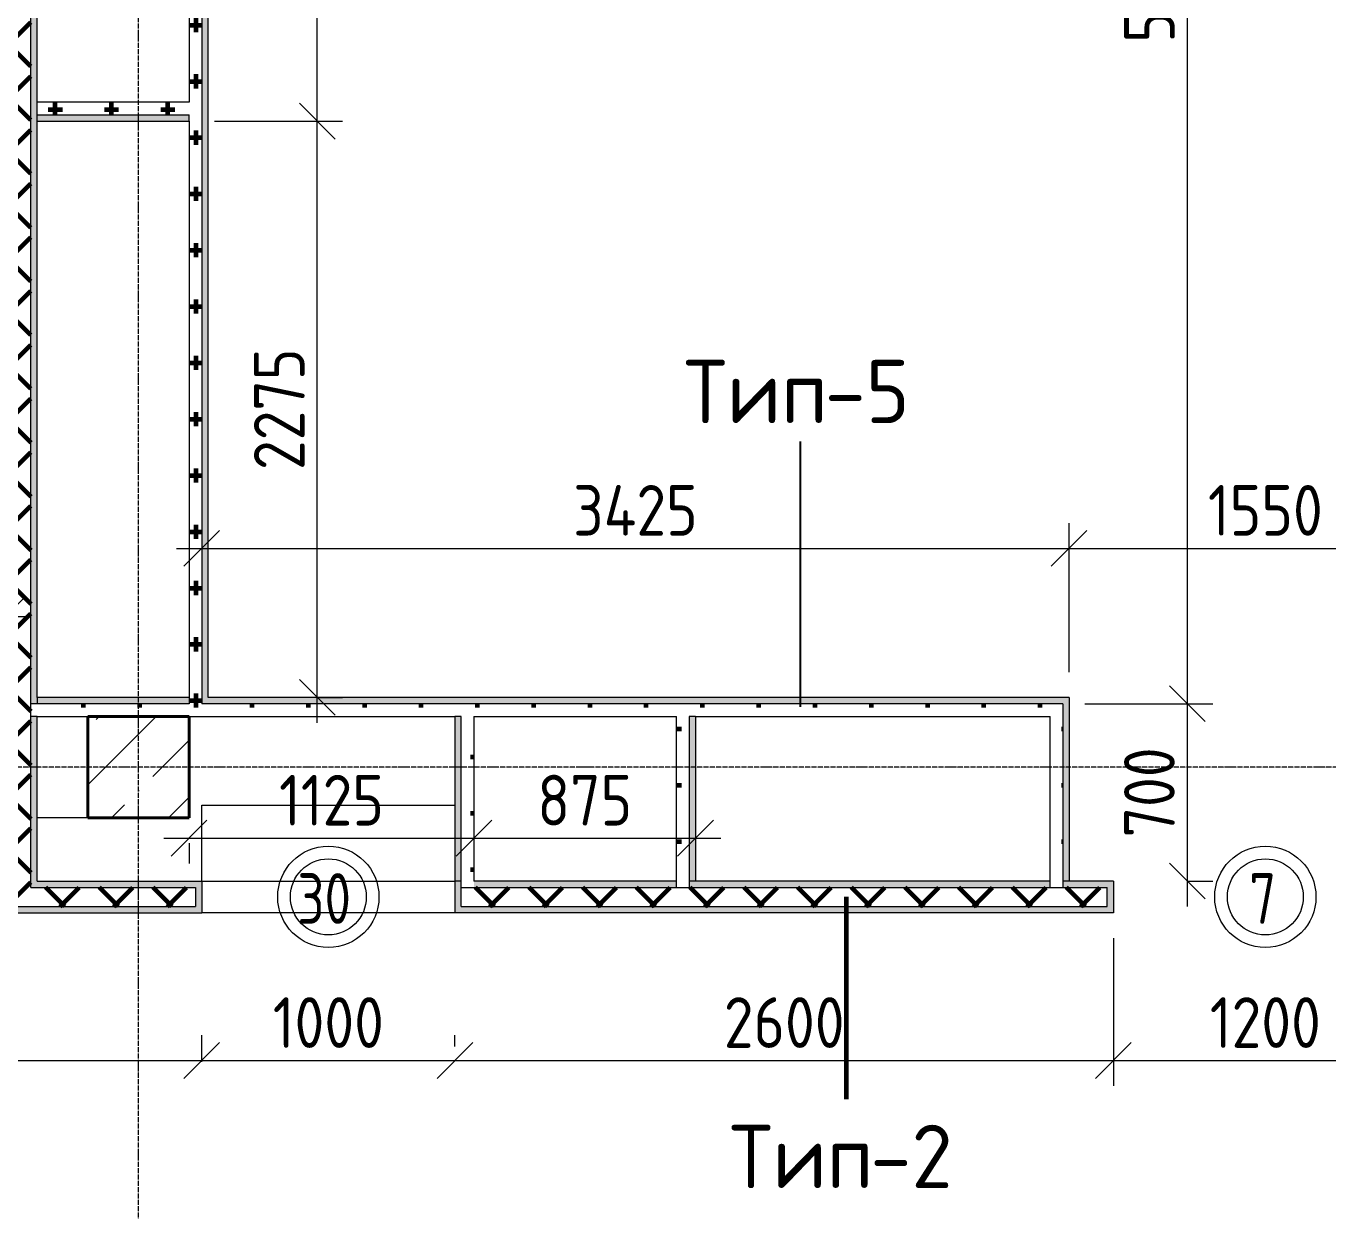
# Model space of a CAD drawing. Header units: millimetres. Extents: x -60946 to 138510, y -262288 to 24501.
# Drawn here: x -3634 to 1507, y -196976 to -192298 of the extents above; entities that cross this region are included whole.
import ezdxf

# ---------------------------------------------------------------- set-up
doc = ezdxf.new("R2010")
doc.units = ezdxf.units.MM
doc.linetypes.add('ADSK_Линия сетки', pattern=[25, 20, -2.5, 0, -2.5])
for name, color, linetype, lineweight in [('2)Тип-2', 3, 'Continuous', 60), ('2)Тип-5', 1, 'Continuous', 60), ('Марки дверей', 7, 'Continuous', 20), ('Несущие колонны', 7, 'Continuous', 18), ('Оси', 7, 'Continuous', 9), ('Перекрытие', 7, 'Continuous', 18), ('Размеры', 7, 'Continuous', 9), ('Стены внутренние', 7, 'Continuous', 18), ('Стены штриховка', 7, 'Continuous', 9)]:
    doc.layers.add(name, color=color, linetype=linetype, lineweight=lineweight)
doc.styles.add('GOST Common_2', font='', dxfattribs={"width": 0.9, "height": 250})
doc.styles.add('GOST Common_3', font='', dxfattribs={"width": 0.9, "height": 200})
doc.styles.add('GOST Common_4', font='', dxfattribs={"height": 250})
doc.styles.add('GOST Common_B', font='', dxfattribs={"width": 0.8, "height": 200})
doc.styles.get('GOST Common_2').set_extended_font_data('GOST Common')
doc.styles.get('GOST Common_3').set_extended_font_data('GOST Common')
doc.styles.get('GOST Common_4').set_extended_font_data('GOST Common')
doc.styles.get('GOST Common_B').set_extended_font_data('GOST Common', bold=True)
doc.dimstyles.new('ADSK_Основной_2_0_1', dxfattribs={"dimscale": 304.8, "dimtxt": 201.142999, "dimasz": 0.463911, "dimexe": 0.328084, "dimexo": 0.328084, "dimgap": 0.164042, "dimtad": 1, "dimdec": 3, "dimrnd": 0.001, "dimdsep": 46, "dimtxsty": 'GOST Common_3', "dimblk1": 'OBLIQUE', "dimblk2": 'OBLIQUE', "dimsah": 1, "dimcen": 0.09, "dimdle": 0.328084, "dimazin": 2, "dimtfac": 1, "dimtdec": 4, "dimtix": 1, "dimtmove": 1, "dimatfit": 3, "dimfxl": 1, "dimtvp": 1, "dimtolj": 1, "dimtzin": 0, "dimlwd": 20, "dimlwe": 20, "dimarcsym": 2})
doc.dimstyles.new('ADSK_Основной_2_0_3', dxfattribs={"dimscale": 304.8, "dimtxt": 201.142999, "dimasz": 0.463911, "dimexe": 0.328084, "dimexo": 0.328084, "dimgap": 0.164042, "dimtad": 1, "dimdec": 3, "dimrnd": 0.001, "dimdsep": 46, "dimtxsty": 'GOST Common_2', "dimblk1": 'OBLIQUE', "dimblk2": 'OBLIQUE', "dimsah": 1, "dimcen": 0.09, "dimdle": 0.328084, "dimazin": 2, "dimtfac": 1, "dimtdec": 4, "dimtix": 1, "dimtmove": 0, "dimatfit": 3, "dimfxl": 1, "dimtvp": 1, "dimtolj": 1, "dimtzin": 0, "dimlwd": 20, "dimlwe": 20, "dimarcsym": 2})
pattern_1 = [(45, (9.36, -198628.46), (-106.066, 106.066), []), (135, (9.36, -198628.46), (-106.066, -106.066), [])]
pattern_2 = [(0, (9.36, -198628.46), (111.125, 111.125), [55.562, -166.688]), (90, (37.14, -198656.24), (-111.125, 111.125), [55.562, -166.688])]

# ---------------------------------------------------------------- blocks, each defined once
blk = doc.blocks.new('ADSK_КолоннаЖБ_Прямоугольная - 400x400 мм-1807143-Кладочный план 4-го этажа')
at = {"layer": 'Несущие колонны', "lineweight": 40}
for p, q in [((-200, 200), (200, 200)), ((-200, -200), (-200, 200)), ((200, 200), (200, -200)), ((200, -200), (-200, -200))]:
    blk.add_line(p, q, dxfattribs=at)
blk = doc.blocks.new('_Oblique')
at = {"color": 0, "linetype": 'ByBlock', "lineweight": -2}
blk.add_line((-0.5, -0.5), (0.5, 0.5), dxfattribs=at)
blk = doc.blocks.new('*D6095')
at = {"layer": 'Defpoints', "color": 0, "transparency": 16777216}
for p in [(446.9, -194973.5), (951.4, -194973.5), (851.4, -195673.5)]:
    blk.add_point(p, dxfattribs=at)
at = {"layer": 'Размеры', "color": 0, "lineweight": 20, "transparency": 16777216}
for p, q in [((951.4, -195773.5), (951.4, -194873.5)), ((546.9, -194973.5), (1051.4, -194973.5)), ((951.4, -195673.5), (1051.4, -195673.5))]:
    blk.add_line(p, q, dxfattribs=at)
at = {"layer": 'Размеры', "color": 0, "lineweight": 20, "transparency": 16777216, "xscale": 141.4, "yscale": 141.4, "zscale": 141.4}
for p, rotation in [((951.4, -194973.5), 90), ((951.4, -195673.5), 270)]:
    blk.add_blockref('_Oblique', p, dxfattribs=dict(at, rotation=rotation))
at = {"layer": 'Размеры', "color": 0, "lineweight": 9, "transparency": 16777216, "insert": (801.4, -195323.5), "char_height": 200, "width": 454.106, "attachment_point": 5, "rotation": 90, "style": 'GOST Common_3'}
blk.add_mtext('\\A1;700', dxfattribs=at)
blk = doc.blocks.new('*D5978')
at = {"layer": 'Defpoints', "color": 0, "transparency": 16777216}
for p in [(851.4, -189273.5), (951.4, -189273.5), (446.9, -194973.5)]:
    blk.add_point(p, dxfattribs=at)
at = {"layer": 'Размеры', "color": 0, "lineweight": 20, "transparency": 16777216}
for p, q in [((951.4, -195073.5), (951.4, -189173.5)), ((951.4, -189273.5), (1051.4, -189273.5)), ((546.9, -194973.5), (1051.4, -194973.5))]:
    blk.add_line(p, q, dxfattribs=at)
at = {"layer": 'Размеры', "color": 0, "lineweight": 20, "transparency": 16777216, "xscale": 141.4, "yscale": 141.4, "zscale": 141.4}
for p, rotation in [((951.4, -189273.5), 90), ((951.4, -194973.5), 270)]:
    blk.add_blockref('_Oblique', p, dxfattribs=dict(at, rotation=rotation))
at = {"layer": 'Размеры', "color": 0, "lineweight": 9, "transparency": 16777216, "insert": (801.4, -192123.5), "char_height": 200, "width": 605.475, "attachment_point": 5, "rotation": 90, "style": 'GOST Common_3'}
blk.add_mtext('\\A1;5700', dxfattribs=at)
blk = doc.blocks.new('*D5980')
at = {"layer": 'Defpoints', "color": 0, "transparency": 16777216}
for p in [(-2940.6, -194260), (484.4, -194360), (484.4, -194948.5)]:
    blk.add_point(p, dxfattribs=at)
at = {"layer": 'Размеры', "color": 0, "lineweight": 20, "transparency": 16777216}
for p, q in [((484.4, -194848.5), (484.4, -194260)), ((-3040.6, -194360), (584.4, -194360)), ((-2940.6, -194360), (-2940.6, -194460))]:
    blk.add_line(p, q, dxfattribs=at)
at = {"layer": 'Размеры', "color": 0, "lineweight": 20, "transparency": 16777216, "xscale": 141.4, "yscale": 141.4, "zscale": 141.4, "rotation": 180}
blk.add_blockref('_Oblique', (-2940.6, -194360), dxfattribs=at)
at = {"layer": 'Размеры', "color": 0, "lineweight": 20, "transparency": 16777216, "xscale": 141.4, "yscale": 141.4, "zscale": 141.4}
blk.add_blockref('_Oblique', (484.4, -194360), dxfattribs=at)
at = {"layer": 'Размеры', "color": 0, "lineweight": 9, "transparency": 16777216, "insert": (-1228.1, -194210), "char_height": 200, "width": 625.93, "attachment_point": 5, "style": 'GOST Common_3'}
blk.add_mtext('\\A1;3425', dxfattribs=at)
blk = doc.blocks.new('*D5981')
at = {"layer": 'Defpoints', "color": 0, "transparency": 16777216}
for p in [(2034.4, -194360), (484.4, -194948.5), (2034.4, -194948.5)]:
    blk.add_point(p, dxfattribs=at)
at = {"layer": 'Размеры', "color": 0, "lineweight": 20, "transparency": 16777216}
for p, q in [((484.4, -194848.5), (484.4, -194260)), ((2034.4, -194848.5), (2034.4, -194260)), ((384.4, -194360), (2134.4, -194360))]:
    blk.add_line(p, q, dxfattribs=at)
at = {"layer": 'Размеры', "color": 0, "lineweight": 20, "transparency": 16777216, "xscale": 141.4, "yscale": 141.4, "zscale": 141.4, "rotation": 180}
blk.add_blockref('_Oblique', (484.4, -194360), dxfattribs=at)
at = {"layer": 'Размеры', "color": 0, "lineweight": 20, "transparency": 16777216, "xscale": 141.4, "yscale": 141.4, "zscale": 141.4}
blk.add_blockref('_Oblique', (2034.4, -194360), dxfattribs=at)
at = {"layer": 'Размеры', "color": 0, "lineweight": 9, "transparency": 16777216, "insert": (1259.4, -194210), "char_height": 200, "width": 560.473, "attachment_point": 5, "style": 'GOST Common_3'}
blk.add_mtext('\\A1;1550', dxfattribs=at)
blk = doc.blocks.new('*D5983')
at = {"layer": 'Defpoints', "color": 0, "transparency": 16777216}
for p in [(-2990.6, -192673.5), (-2484.4, -192673.5), (-2584.4, -194948.5)]:
    blk.add_point(p, dxfattribs=at)
at = {"layer": 'Размеры', "color": 0, "lineweight": 20, "transparency": 16777216}
for p, q in [((-2484.4, -195048.5), (-2484.4, -192573.5)), ((-2890.6, -192673.5), (-2384.4, -192673.5)), ((-2484.4, -194948.5), (-2384.4, -194948.5))]:
    blk.add_line(p, q, dxfattribs=at)
at = {"layer": 'Размеры', "color": 0, "lineweight": 20, "transparency": 16777216, "xscale": 141.4, "yscale": 141.4, "zscale": 141.4}
for p, rotation in [((-2484.4, -192673.5), 90), ((-2484.4, -194948.5), 270)]:
    blk.add_blockref('_Oblique', p, dxfattribs=dict(at, rotation=rotation))
at = {"layer": 'Размеры', "color": 0, "lineweight": 9, "transparency": 16777216, "insert": (-2634.4, -193811), "char_height": 200, "width": 605.475, "attachment_point": 5, "rotation": 90, "style": 'GOST Common_3'}
blk.add_mtext('\\A1;2275', dxfattribs=at)
blk = doc.blocks.new('*D5984')
at = {"layer": 'Defpoints', "color": 0, "transparency": 16777216}
for p in [(-2584.4, -189273.5), (-2484.4, -189273.5), (-2990.6, -192673.5)]:
    blk.add_point(p, dxfattribs=at)
at = {"layer": 'Размеры', "color": 0, "lineweight": 20, "transparency": 16777216}
for p, q in [((-2484.4, -192773.5), (-2484.4, -189173.5)), ((-2484.4, -189273.5), (-2384.4, -189273.5)), ((-2890.6, -192673.5), (-2384.4, -192673.5))]:
    blk.add_line(p, q, dxfattribs=at)
at = {"layer": 'Размеры', "color": 0, "lineweight": 20, "transparency": 16777216, "xscale": 141.4, "yscale": 141.4, "zscale": 141.4}
for p, rotation in [((-2484.4, -189273.5), 90), ((-2484.4, -192673.5), 270)]:
    blk.add_blockref('_Oblique', p, dxfattribs=dict(at, rotation=rotation))
at = {"layer": 'Размеры', "color": 0, "lineweight": 9, "transparency": 16777216, "insert": (-2634.4, -190973.5), "char_height": 200, "width": 625.93, "attachment_point": 5, "rotation": 90, "style": 'GOST Common_3'}
blk.add_mtext('\\A1;3400', dxfattribs=at)
blk = doc.blocks.new('*D5985')
at = {"layer": 'Defpoints', "color": 0, "transparency": 16777216}
for p in [(-1865.6, -195404.3), (-2990.6, -195423.5), (-1865.6, -195504.3)]:
    blk.add_point(p, dxfattribs=at)
at = {"layer": 'Размеры', "color": 0, "lineweight": 20, "transparency": 16777216}
for p, q in [((-3090.6, -195504.3), (-1765.6, -195504.3)), ((-1865.6, -195504.3), (-1865.6, -195604.3)), ((-2990.6, -195523.5), (-2990.6, -195604.3))]:
    blk.add_line(p, q, dxfattribs=at)
at = {"layer": 'Размеры', "color": 0, "lineweight": 20, "transparency": 16777216, "xscale": 141.4, "yscale": 141.4, "zscale": 141.4, "rotation": 180}
blk.add_blockref('_Oblique', (-2990.6, -195504.3), dxfattribs=at)
at = {"layer": 'Размеры', "color": 0, "lineweight": 20, "transparency": 16777216, "xscale": 141.4, "yscale": 141.4, "zscale": 141.4}
blk.add_blockref('_Oblique', (-1865.6, -195504.3), dxfattribs=at)
at = {"layer": 'Размеры', "color": 0, "lineweight": 9, "transparency": 16777216, "insert": (-2428.1, -195354.3), "char_height": 200, "width": 515.472, "attachment_point": 5, "style": 'GOST Common_3'}
blk.add_mtext('\\A1;1125', dxfattribs=at)
blk = doc.blocks.new('*D5986')
at = {"layer": 'Defpoints', "color": 0, "transparency": 16777216}
for p in [(-1865.6, -195404.3), (-990.6, -195404.3), (-990.6, -195504.3)]:
    blk.add_point(p, dxfattribs=at)
at = {"layer": 'Размеры', "color": 0, "lineweight": 20, "transparency": 16777216}
for p, q in [((-1965.6, -195504.3), (-890.6, -195504.3)), ((-1865.6, -195504.3), (-1865.6, -195604.3)), ((-990.6, -195504.3), (-990.6, -195604.3))]:
    blk.add_line(p, q, dxfattribs=at)
at = {"layer": 'Размеры', "color": 0, "lineweight": 20, "transparency": 16777216, "xscale": 141.4, "yscale": 141.4, "zscale": 141.4, "rotation": 180}
blk.add_blockref('_Oblique', (-1865.6, -195504.3), dxfattribs=at)
at = {"layer": 'Размеры', "color": 0, "lineweight": 20, "transparency": 16777216, "xscale": 141.4, "yscale": 141.4, "zscale": 141.4}
blk.add_blockref('_Oblique', (-990.6, -195504.3), dxfattribs=at)
at = {"layer": 'Размеры', "color": 0, "lineweight": 9, "transparency": 16777216, "insert": (-1428.1, -195354.3), "char_height": 200, "width": 454.106, "attachment_point": 5, "style": 'GOST Common_3'}
blk.add_mtext('\\A1;875', dxfattribs=at)
blk = doc.blocks.new('*D5996')
at = {"layer": 'Defpoints', "color": 0, "transparency": 16777216}
for p in [(-9765.6, -195798.5), (-2940.6, -196382.2), (-2940.6, -196487.6)]:
    blk.add_point(p, dxfattribs=at)
at = {"layer": 'Размеры', "color": 0, "lineweight": 20, "transparency": 16777216}
for p, q in [((-9765.6, -195898.5), (-9765.6, -196482.2)), ((-2940.6, -196387.6), (-2940.6, -196282.2)), ((-9865.6, -196382.2), (-2840.6, -196382.2))]:
    blk.add_line(p, q, dxfattribs=at)
at = {"layer": 'Размеры', "color": 0, "lineweight": 20, "transparency": 16777216, "xscale": 141.4, "yscale": 141.4, "zscale": 141.4, "rotation": 180}
blk.add_blockref('_Oblique', (-9765.6, -196382.2), dxfattribs=at)
at = {"layer": 'Размеры', "color": 0, "lineweight": 20, "transparency": 16777216, "xscale": 141.4, "yscale": 141.4, "zscale": 141.4}
blk.add_blockref('_Oblique', (-2940.6, -196382.2), dxfattribs=at)
at = {"layer": 'Размеры', "color": 0, "lineweight": 9, "transparency": 16777216, "insert": (-6353.1, -196232.2), "char_height": 200, "width": 605.475, "attachment_point": 5, "style": 'GOST Common_3'}
blk.add_mtext('\\A1;6825', dxfattribs=at)
blk = doc.blocks.new('*D5997')
at = {"layer": 'Defpoints', "color": 0, "transparency": 16777216}
for p in [(-1940.6, -196382.2), (-1940.6, -196426.8), (-2940.6, -196487.6)]:
    blk.add_point(p, dxfattribs=at)
at = {"layer": 'Размеры', "color": 0, "lineweight": 20, "transparency": 16777216}
for p, q in [((-2940.6, -196387.6), (-2940.6, -196282.2)), ((-1940.6, -196326.8), (-1940.6, -196282.2)), ((-3040.6, -196382.2), (-1840.6, -196382.2))]:
    blk.add_line(p, q, dxfattribs=at)
at = {"layer": 'Размеры', "color": 0, "lineweight": 20, "transparency": 16777216, "xscale": 141.4, "yscale": 141.4, "zscale": 141.4, "rotation": 180}
blk.add_blockref('_Oblique', (-2940.6, -196382.2), dxfattribs=at)
at = {"layer": 'Размеры', "color": 0, "lineweight": 20, "transparency": 16777216, "xscale": 141.4, "yscale": 141.4, "zscale": 141.4}
blk.add_blockref('_Oblique', (-1940.6, -196382.2), dxfattribs=at)
at = {"layer": 'Размеры', "color": 0, "lineweight": 9, "transparency": 16777216, "insert": (-2440.6, -196232.2), "char_height": 200, "width": 560.473, "attachment_point": 5, "style": 'GOST Common_3'}
blk.add_mtext('\\A1;1000', dxfattribs=at)
blk = doc.blocks.new('*D5998')
at = {"layer": 'Defpoints', "color": 0, "transparency": 16777216}
for p in [(659.4, -195798.5), (659.4, -196382.2), (-1940.6, -196426.8)]:
    blk.add_point(p, dxfattribs=at)
at = {"layer": 'Размеры', "color": 0, "lineweight": 20, "transparency": 16777216}
for p, q in [((659.4, -195898.5), (659.4, -196482.2)), ((-1940.6, -196326.8), (-1940.6, -196282.2)), ((-2040.6, -196382.2), (759.4, -196382.2))]:
    blk.add_line(p, q, dxfattribs=at)
at = {"layer": 'Размеры', "color": 0, "lineweight": 20, "transparency": 16777216, "xscale": 141.4, "yscale": 141.4, "zscale": 141.4, "rotation": 180}
blk.add_blockref('_Oblique', (-1940.6, -196382.2), dxfattribs=at)
at = {"layer": 'Размеры', "color": 0, "lineweight": 20, "transparency": 16777216, "xscale": 141.4, "yscale": 141.4, "zscale": 141.4}
blk.add_blockref('_Oblique', (659.4, -196382.2), dxfattribs=at)
at = {"layer": 'Размеры', "color": 0, "lineweight": 9, "transparency": 16777216, "insert": (-640.6, -196232.2), "char_height": 200, "width": 605.475, "attachment_point": 5, "style": 'GOST Common_3'}
blk.add_mtext('\\A1;2600', dxfattribs=at)
blk = doc.blocks.new('*D5999')
at = {"layer": 'Defpoints', "color": 0, "transparency": 16777216}
for p in [(659.4, -195798.5), (1859.4, -195798.5), (1859.4, -196382.2)]:
    blk.add_point(p, dxfattribs=at)
at = {"layer": 'Размеры', "color": 0, "lineweight": 20, "transparency": 16777216}
for p, q in [((659.4, -195898.5), (659.4, -196482.2)), ((1859.4, -195898.5), (1859.4, -196482.2)), ((559.4, -196382.2), (1959.4, -196382.2))]:
    blk.add_line(p, q, dxfattribs=at)
at = {"layer": 'Размеры', "color": 0, "lineweight": 20, "transparency": 16777216, "xscale": 141.4, "yscale": 141.4, "zscale": 141.4, "rotation": 180}
blk.add_blockref('_Oblique', (659.4, -196382.2), dxfattribs=at)
at = {"layer": 'Размеры', "color": 0, "lineweight": 20, "transparency": 16777216, "xscale": 141.4, "yscale": 141.4, "zscale": 141.4}
blk.add_blockref('_Oblique', (1859.4, -196382.2), dxfattribs=at)
at = {"layer": 'Размеры', "color": 0, "lineweight": 9, "transparency": 16777216, "insert": (1259.4, -196232.2), "char_height": 200, "width": 560.473, "attachment_point": 5, "style": 'GOST Common_3'}
blk.add_mtext('\\A1;1200', dxfattribs=at)
blk = doc.blocks.new('*D6223')
at = {"layer": 'Defpoints', "color": 0, "transparency": 16777216}
for p in [(-3715.6, -194528.7), (-3715.6, -194628.7), (-8665.6, -194998.5)]:
    blk.add_point(p, dxfattribs=at)
at = {"layer": 'Размеры', "color": 0, "lineweight": 20, "transparency": 16777216}
for p, q in [((-8665.6, -194898.5), (-8665.6, -194528.7)), ((-8765.6, -194628.7), (-3615.6, -194628.7)), ((-3715.6, -194628.7), (-3715.6, -194728.7))]:
    blk.add_line(p, q, dxfattribs=at)
at = {"layer": 'Размеры', "color": 0, "lineweight": 20, "transparency": 16777216, "xscale": 141.4, "yscale": 141.4, "zscale": 141.4, "rotation": 180}
blk.add_blockref('_Oblique', (-8665.6, -194628.7), dxfattribs=at)
at = {"layer": 'Размеры', "color": 0, "lineweight": 20, "transparency": 16777216, "xscale": 141.4, "yscale": 141.4, "zscale": 141.4}
blk.add_blockref('_Oblique', (-3715.6, -194628.7), dxfattribs=at)
at = {"layer": 'Размеры', "color": 0, "lineweight": 9, "transparency": 16777216, "insert": (-6190.6, -194453.7), "char_height": 250, "width": 625.93, "attachment_point": 5, "style": 'GOST Common_2'}
blk.add_mtext('\\A1;4950', dxfattribs=at)
blk = doc.blocks.new('М_двери1 - Марка экземпляра 2-3719212-Кладочный план 4-го этажа')
at = {"layer": 'Марки дверей'}
for radius in [2, 1.5]:
    blk.add_circle((0, 0), radius, dxfattribs=at)

msp = doc.modelspace()

# ---------------------------------------------------------------- hatches: boundary and pattern name
at = {"layer": '2)Тип-2'}
h = msp.add_hatch(dxfattribs=at)
h.set_pattern_fill('FP_4', color=256, style=0, pattern_type=2)
h.set_pattern_definition(pattern_1)
h.paths.add_polyline_path([(-3615.6385, -195698.4914), (-3615.6385, -189123.4914), (-3690.6385, -189123.4914), (-3690.6385, -195698.4914)])
h = msp.add_hatch(color=256, dxfattribs=at)
h.paths.add_polyline_path([(-3590.6385, -195673.4914), (-3590.6385, -195023.4914), (-3615.6385, -195023.4914), (-3615.6385, -195673.4914)])
h.paths.add_polyline_path([(-3590.6385, -194973.4914), (-3590.6385, -189148.4914), (-3615.6385, -189148.4914), (-3615.6385, -194973.4914)])
h = msp.add_hatch(dxfattribs=at)
h.set_pattern_fill('FP_4', color=256, style=0, pattern_type=2)
h.set_pattern_definition(pattern_1)
h.paths.add_polyline_path([(2709.3615, -195773.4914), (4159.3615, -195773.4914), (4159.3615, -195698.4914), (1884.3615, -195698.4914), (1884.3615, -195773.4914), (2634.3615, -195773.4914)])
h.paths.add_polyline_path([(7709.3615, -195773.4914), (8809.3615, -195773.4914), (8809.3615, -195698.4914), (7709.3615, -195698.4914)])
h.paths.add_polyline_path([(5409.3615, -195773.4914), (5604.3615, -195773.4914), (5604.3615, -195698.4914), (5409.3615, -195698.4914)])
h.paths.add_polyline_path([(6459.3615, -195773.4914), (6459.3615, -195698.4914), (6264.3615, -195698.4914), (6264.3615, -195773.4914)])
h.paths.add_polyline_path([(634.3615, -195773.4914), (634.3615, -195698.4914), (-1865.6385, -195698.4914), (-1865.6385, -195773.4914), (-4.9621, -195773.4914)])
h.paths.add_polyline_path([(-9665.6385, -195773.4914), (-3071.7357, -195773.4914), (-3071.7357, -195698.4914), (-9665.6385, -195698.4914)])
h = msp.add_hatch(color=256, dxfattribs=at)
h.paths.add_polyline_path([(1884.3615, -195798.4914), (1884.3615, -195698.4914), (2059.3615, -195698.4914), (2059.3615, -195673.4914), (1859.3615, -195673.4914), (1859.3615, -195798.4914)])
h.paths.add_polyline_path([(4184.3615, -195798.4914), (4184.3615, -195673.4914), (4034.3615, -195673.4914), (4034.3615, -195698.4914), (4159.3615, -195698.4914), (4159.3615, -195798.4914)])
h.paths.add_polyline_path([(7684.3615, -195798.4914), (7709.3615, -195798.4914), (7709.3615, -195698.4914), (7834.3615, -195698.4914), (7834.3615, -195673.4914), (7684.3615, -195673.4914)])
h.paths.add_polyline_path([(5409.3615, -195798.4914), (5409.3615, -195698.4914), (5534.3615, -195698.4914), (5534.3615, -195673.4914), (5384.3615, -195673.4914), (5384.3615, -195798.4914)])
h.paths.add_polyline_path([(6484.3615, -195798.4914), (6484.3615, -195673.4914), (6334.3615, -195673.4914), (6334.3615, -195698.4914), (6459.3615, -195698.4914), (6459.3615, -195798.4914)])
h.paths.add_polyline_path([(659.3615, -195798.4914), (659.3615, -195673.4914), (459.3615, -195673.4914), (459.3615, -195698.4914), (634.3615, -195698.4914), (634.3615, -195798.4914)])
h.paths.add_polyline_path([(8809.3615, -195698.4914), (8809.3615, -195673.4914), (7884.3615, -195673.4914), (7884.3615, -195698.4914)])
h.paths.add_polyline_path([(6264.3615, -195698.4914), (6284.3615, -195698.4914), (6284.3615, -195673.4914), (6264.3615, -195673.4914)])
h.paths.add_polyline_path([(-3071.7357, -195698.4914), (-3071.7357, -195673.4914), (-3615.6385, -195673.4914), (-3615.6385, -195698.4914), (-3305.1281, -195698.4914)])
h.paths.add_polyline_path([(-1865.6385, -195698.4914), (-1065.6385, -195698.4914), (-1065.6385, -195673.4914), (-1865.6385, -195673.4914)])
h.paths.add_polyline_path([(-8690.6385, -195698.4914), (-3690.6385, -195698.4914), (-3690.6385, -195673.4914), (-8690.6385, -195673.4914)])
h.paths.add_polyline_path([(-1015.6385, -195698.4914), (409.3615, -195698.4914), (409.3615, -195673.4914), (-1015.6385, -195673.4914)])
h.paths.add_polyline_path([(5604.3615, -195698.4914), (5604.3615, -195673.4914), (5584.3615, -195673.4914), (5584.3615, -195698.4914)])
h.paths.add_polyline_path([(-9080.4185, -195698.4914), (-8740.6385, -195698.4914), (-8740.6385, -195673.4914), (-9640.6385, -195673.4914), (-9640.6385, -195698.4914)])
h.paths.add_polyline_path([(3295.2038, -195698.4914), (3984.3615, -195698.4914), (3984.3615, -195673.4914), (2109.3615, -195673.4914), (2109.3615, -195698.4914)])
h = msp.add_hatch(color=256, dxfattribs=at)
h.paths.add_polyline_path([(-1915.6385, -195798.4914), (-1915.6385, -195673.4914), (-1940.6385, -195673.4914), (-1940.6385, -195798.4914)])
h.paths.add_polyline_path([(-2965.6385, -195798.4914), (-2940.6385, -195798.4914), (-2940.6385, -195673.4914), (-3071.7357, -195673.4914), (-3071.7357, -195698.4914), (-2965.6385, -195698.4914), (-2965.6385, -195773.4914)])
h = msp.add_hatch(dxfattribs=at)
h.set_pattern_fill('FP_4', color=256, style=0, pattern_type=2)
h.set_pattern_definition(pattern_1)
h.paths.add_polyline_path([(-1915.6385, -195773.4914), (-1865.6385, -195773.4914), (-1865.6385, -195698.4914), (-1915.6385, -195698.4914), (-1915.6385, -195700.0539)])
h.paths.add_polyline_path([(-2965.6385, -195773.4914), (-2965.6385, -195698.4914), (-3071.7357, -195698.4914), (-3071.7357, -195773.4914)])
h = msp.add_hatch(color=256, dxfattribs=at)
h.paths.add_polyline_path([(7709.3615, -195798.4914), (8809.3615, -195798.4914), (8809.3615, -195773.4914), (7709.3615, -195773.4914)])
h.paths.add_polyline_path([(1884.3615, -195798.4914), (2634.3615, -195798.4914), (2634.3615, -195773.4914), (1884.3615, -195773.4914)])
h.paths.add_polyline_path([(6264.3615, -195798.4914), (6459.3615, -195798.4914), (6459.3615, -195773.4914), (6264.3615, -195773.4914)])
h.paths.add_polyline_path([(2709.3615, -195798.4914), (4159.3615, -195798.4914), (4159.3615, -195773.4914), (2709.3615, -195773.4914)])
h.paths.add_polyline_path([(5604.3615, -195798.4914), (5604.3615, -195773.4914), (5409.3615, -195773.4914), (5409.3615, -195798.4914)])
h.paths.add_polyline_path([(-1865.6385, -195798.4914), (634.3615, -195798.4914), (634.3615, -195773.4914), (-1865.6385, -195773.4914)])
h.paths.add_polyline_path([(-9640.6385, -195798.4914), (-3071.7357, -195798.4914), (-3071.7357, -195773.4914), (-9740.6385, -195773.4914), (-9740.6385, -195798.4914)])
h = msp.add_hatch(color=256, dxfattribs=at)
h.paths.add_polyline_path([(-1915.6385, -195798.4914), (-1865.6385, -195798.4914), (-1865.6385, -195773.4914), (-1915.6385, -195773.4914), (-1915.6385, -195777.9032)])
h.paths.add_polyline_path([(-3071.7357, -195798.4914), (-2965.6385, -195798.4914), (-2965.6385, -195773.4914), (-3071.7357, -195773.4914)])
at = {"layer": '2)Тип-5', "true_color": 0xd50000}
h = msp.add_hatch(dxfattribs=at)
h.set_pattern_fill('FP_7', color=12, style=0, pattern_type=2)
h.set_pattern_definition(pattern_2)
h.paths.add_polyline_path([(-2940.6385, -194973.4914), (-2940.6385, -189273.4914), (-2990.6385, -189273.4914), (-2990.6385, -194973.4914)])
for points in [[(-2940.6385, -194948.4914), (-2915.6385, -194948.4914), (-2915.6385, -189273.4914), (-2940.6385, -189273.4914), (-2940.6385, -189448.4731)], [(-3305.1281, -192673.4914), (-2990.6385, -192673.4914), (-2990.6385, -192648.4914), (-3590.6385, -192648.4914), (-3590.6385, -192673.4914)], [(484.3615, -195673.4914), (484.3615, -194973.4914), (459.3615, -194973.4914), (459.3615, -195673.4914)], [(-1940.6385, -195501.104), (-1915.6385, -195501.104), (-1915.6385, -195023.4914), (-1940.6385, -195023.4914), (-1940.6385, -195092.7203)], [(-990.6385, -195673.4914), (-990.6385, -195023.4914), (-1015.6385, -195023.4914), (-1015.6385, -195673.4914)], [(-1940.6385, -195673.4914), (-1915.6385, -195673.4914), (-1915.6385, -195501.104), (-1940.6385, -195501.104)]]:
    msp.add_hatch(color=12, dxfattribs=at).paths.add_polyline_path(points)
h = msp.add_hatch(dxfattribs=at)
h.set_pattern_fill('FP_7', color=12, style=0, pattern_type=2)
h.set_pattern_definition(pattern_2)
h.paths.add_polyline_path([(-3305.1281, -192648.4914), (-2990.6385, -192648.4914), (-2990.6385, -192598.4914), (-3590.6385, -192598.4914), (-3590.6385, -192648.4914)])
h = msp.add_hatch(dxfattribs=at)
h.set_pattern_fill('FP_7', color=12, style=0, pattern_type=2)
h.set_pattern_definition(pattern_2)
h.paths.add_polyline_path([(459.3615, -195023.4914), (459.3615, -194973.4914), (-3615.6385, -194973.4914), (-3615.6385, -195023.4914), (409.3615, -195023.4914)])
h = msp.add_hatch(color=12, dxfattribs=at)
h.paths.add_polyline_path([(459.3615, -194973.4914), (484.3615, -194973.4914), (484.3615, -194948.4914), (-2940.6385, -194948.4914), (-2940.6385, -194973.4914), (-4.9621, -194973.4914)])
h.paths.add_polyline_path([(-3590.6385, -194973.4914), (-2990.6385, -194973.4914), (-2990.6385, -194948.4914), (-3590.6385, -194948.4914)])
h = msp.add_hatch(dxfattribs=at)
h.set_pattern_fill('FP_7', color=12, style=0, pattern_type=2)
h.set_pattern_definition(pattern_2)
h.paths.add_polyline_path([(-1915.6385, -195501.104), (-1865.6385, -195501.104), (-1865.6385, -195023.4914), (-1915.6385, -195023.4914), (-1915.6385, -195092.7203)])
h = msp.add_hatch(dxfattribs=at)
h.set_pattern_fill('FP_7', color=12, style=0, pattern_type=2)
h.set_pattern_definition(pattern_2)
h.paths.add_polyline_path([(-1015.6385, -195698.4914), (-1015.6385, -195023.4914), (-1065.6385, -195023.4914), (-1065.6385, -195698.4914)])
h = msp.add_hatch(dxfattribs=at)
h.set_pattern_fill('FP_7', color=12, style=0, pattern_type=2)
h.set_pattern_definition(pattern_2)
h.paths.add_polyline_path([(409.3615, -195698.4914), (459.3615, -195698.4914), (459.3615, -195023.4914), (409.3615, -195023.4914), (409.3615, -195673.4914)])
h = msp.add_hatch(dxfattribs=at)
h.set_pattern_fill('FP_7', color=12, style=0, pattern_type=2)
h.set_pattern_definition(pattern_2)
h.paths.add_polyline_path([(-1865.6385, -195698.4914), (-1865.6385, -195501.104), (-1915.6385, -195501.104), (-1915.6385, -195698.4914)])
at = {"layer": 'Несущие колонны', "lineweight": 9}
h = msp.add_hatch(dxfattribs=at)
h.set_pattern_fill('FP_1', color=256, style=0, pattern_type=2)
h.set_pattern_definition([(45, (9.36, -198628.46), (-224.506, 224.506), []), (45, (233.87, -198628.46), (-224.506, 224.506), [396.875, -79.375, 3.353, -76.022])])
h.paths.add_polyline_path([(-3390.6385, -195423.4914), (-2990.6385, -195423.4914), (-2990.6385, -195023.4914), (-3390.6385, -195023.4914), (-3390.6385, -195092.7203)])

# ---------------------------------------------------------------- linework, layer by layer
at = {"layer": '2)Тип-2'}
msp.add_line((-396.2311, -195735.9914), (-396.2311, -196535.2069), dxfattribs=at)
at = {"layer": '2)Тип-5', "lineweight": 25}
msp.add_line((-576.3659, -194985.9914), (-576.3659, -193938.2069), dxfattribs=at)
at = {"layer": 'Несущие колонны', "lineweight": 9}
for p, q in [((-2990.6385, -195023.4914), (-3390.6385, -195023.4914)), ((-3390.6385, -195023.4914), (-3390.6385, -195423.4914)), ((-2990.6385, -195423.4914), (-2990.6385, -195023.4914)), ((-3390.6385, -195423.4914), (-2990.6385, -195423.4914))]:
    msp.add_line(p, q, dxfattribs=at)
at = {"layer": 'Оси', "linetype": 'ADSK_Линия сетки', "lineweight": 5}
for p, q in [((-3190.6385, -209602.3427), (-3190.6385, -174127.5463)), ((62563.3938, -195223.4914), (-25230.7352, -195223.4914))]:
    msp.add_line(p, q, dxfattribs=at)
at = {"layer": 'Перекрытие'}
for p, q in [((-2940.6385, -195373.4914), (-1940.6385, -195373.4914)), ((-2940.6385, -195673.4914), (-2940.6385, -195373.4914)), ((-3390.6385, -195423.4914), (-3590.6385, -195423.4914))]:
    msp.add_line(p, q, dxfattribs=at)
at = {"layer": 'Стены внутренние', "lineweight": 5}
for p, q in [((-3590.6385, -194948.4914), (-3590.6385, -189148.4914)), ((-2990.6385, -189273.4914), (-2990.6385, -192598.4914)), ((-2915.6385, -194948.4914), (-2915.6385, -189273.4914)), ((-2990.6385, -192598.4914), (-3590.6385, -192598.4914)), ((-3590.6385, -192673.4914), (-2990.6385, -192673.4914)), ((-2990.6385, -192673.4914), (-2990.6385, -194948.4914)), ((-2990.6385, -194948.4914), (-3590.6385, -194948.4914)), ((484.3615, -194948.4914), (-2915.6385, -194948.4914)), ((484.3615, -194948.4914), (484.3615, -195673.4914)), ((-3590.6385, -195023.4914), (-1940.6385, -195023.4914)), ((-3590.6385, -195673.4914), (-3590.6385, -195023.4914)), ((-1940.6385, -195023.4914), (-1940.6385, -195798.4914)), ((-1865.6385, -195023.4914), (-1065.6385, -195023.4914)), ((-1865.6385, -195023.4914), (-1865.6385, -195673.4914)), ((-1065.6385, -195673.4914), (-1065.6385, -195023.4914)), ((-990.6385, -195023.4914), (409.3615, -195023.4914)), ((-990.6385, -195023.4914), (-990.6385, -195673.4914)), ((409.3615, -195673.4914), (409.3615, -195023.4914)), ((-3590.6385, -195673.4914), (-2940.6385, -195673.4914)), ((-2940.6385, -195673.4914), (-1940.6385, -195673.4914)), ((-2940.6385, -195673.4914), (-2940.6385, -195798.4914)), ((-1065.6385, -195673.4914), (-1865.6385, -195673.4914)), ((409.3615, -195673.4914), (-990.6385, -195673.4914)), ((659.3615, -195673.4914), (484.3615, -195673.4914)), ((659.3615, -195673.4914), (659.3615, -195798.4914)), ((-9640.6385, -195798.4914), (-2940.6385, -195798.4914)), ((-1940.6385, -195798.4914), (-2940.6385, -195798.4914)), ((659.3615, -195798.4914), (-1940.6385, -195798.4914))]:
    msp.add_line(p, q, dxfattribs=at)
at = {"layer": 'Стены штриховка', "lineweight": 9}
for p, q in [((-3615.6385, -195698.4914), (-3615.6385, -189123.4914)), ((-2940.6385, -189273.4914), (-2940.6385, -194973.4914)), ((-3590.6385, -192648.4914), (-2990.6385, -192648.4914)), ((-2990.6385, -192673.4914), (-2990.6385, -192648.4914)), ((-2990.6385, -194973.4914), (-3615.6385, -194973.4914)), ((-3590.6385, -194948.4914), (-3590.6385, -194973.4914)), ((-2990.6385, -194948.4914), (-2990.6385, -194973.4914)), ((459.3615, -194973.4914), (-2940.6385, -194973.4914)), ((459.3615, -194973.4914), (459.3615, -195698.4914)), ((-3590.6385, -195023.4914), (-3615.6385, -195023.4914)), ((-1915.6385, -195023.4914), (-1940.6385, -195023.4914)), ((-1915.6385, -195773.4914), (-1915.6385, -195023.4914)), ((-990.6385, -195023.4914), (-1015.6385, -195023.4914)), ((-1015.6385, -195023.4914), (-1015.6385, -195698.4914)), ((-3615.6385, -195698.4914), (-2965.6385, -195698.4914)), ((-2965.6385, -195698.4914), (-2965.6385, -195773.4914)), ((-1915.6385, -195673.4914), (-1940.6385, -195673.4914)), ((-1915.6385, -195698.4914), (634.3615, -195698.4914)), ((-1065.6385, -195698.4914), (-1065.6385, -195673.4914)), ((-990.6385, -195673.4914), (-1015.6385, -195673.4914)), ((409.3615, -195698.4914), (409.3615, -195673.4914)), ((484.3615, -195673.4914), (459.3615, -195673.4914)), ((634.3615, -195773.4914), (634.3615, -195698.4914)), ((-9740.6385, -195773.4914), (-2965.6385, -195773.4914)), ((-1915.6385, -195773.4914), (634.3615, -195773.4914))]:
    msp.add_line(p, q, dxfattribs=at)

# ---------------------------------------------------------------- block references
at = {"layer": 'Марки дверей', "xscale": 99.99999999999993, "yscale": 99.99999999999993, "zscale": 99.99999999999993}
for p in [(-2440.6385, -195735.9914), (1259.3615, -195735.9914)]:
    msp.add_blockref('М_двери1 - Марка экземпляра 2-3719212-Кладочный план 4-го этажа', p, dxfattribs=at)
at = {"layer": 'Несущие колонны', "lineweight": 9, "rotation": 89.9999999999999}
msp.add_blockref('ADSK_КолоннаЖБ_Прямоугольная - 400x400 мм-1807143-Кладочный план 4-го этажа', (-3190.6385, -195223.4914), dxfattribs=at)

# ---------------------------------------------------------------- texts
at = {"layer": '2)Тип-2', "color": 116, "lineweight": 9, "true_color": 0x008040, "char_height": 250, "attachment_point": 1, "style": 'GOST Common_4'}
for s, insert, width in [('Тип', (-856.2311, -196635.7798), 673.4175), ('-2', (-300.6061, -196635.7798), 432.91125)]:
    msp.add_mtext(s, dxfattribs=dict(at, insert=insert, width=width))
at = {"layer": '2)Тип-5', "color": 116, "lineweight": 9, "true_color": 0x008040, "char_height": 250, "attachment_point": 1, "style": 'GOST Common_4'}
for s, insert, width in [('Тип', (-1036.3659, -193615.7798), 673.4175), ('-5', (-480.7409, -193615.7798), 432.91125)]:
    msp.add_mtext(s, dxfattribs=dict(at, insert=insert, width=width))
at = {"layer": 'Марки дверей', "lineweight": 5, "char_height": 200, "attachment_point": 1, "style": 'GOST Common_B'}
for s, insert, width in [('30', (-2563.0959, -195642.3325), 288.6075), ('\\fGOST Common|b1|i0|c204|p34|;\\W.8;7', (1195.3041, -195642.3325), 147.5105)]:
    msp.add_mtext(s, dxfattribs=dict(at, insert=insert, width=width))

# ---------------------------------------------------------------- dimensions: what is measured, and where the dimension line sits
at = {"layer": 'Размеры', "lineweight": 9}
for base, p1, p2, override, picture, middle in [((-2484.3779, -189273.4914), (-2990.6385, -192673.4914), (-2584.3628, -189273.4914), {"dimpost": '<>', "dimfxl": 3424.187484}, '*D5984', (-2634.3779, -190973.4914)), ((951.3925, -189273.4914), (446.8615, -194973.4914), (851.4076, -189273.4914), {"dimpost": '<>', "dimfxl": 5714.33789}, '*D5978', (801.3925, -192123.4914)), ((-2484.3779, -192673.4914), (-2584.3628, -194948.4914), (-2990.6385, -192673.4914), {"dimpost": '<>', "dimfxl": 2310.992195}, '*D5983', (-2634.3779, -193810.9914)), ((951.3925, -194973.4914), (851.4076, -195673.4914), (446.8615, -194973.4914), {"dimpost": '<>', "dimfxl": 808.490889}, '*D6095', (801.3925, -195323.4914))]:
    dim = msp.add_linear_dim(base=base, p1=p1, p2=p2, angle=90, dimstyle='ADSK_Основной_2_0_1', override=override, dxfattribs=at)
    dim.commit()
    dim.dimension.update_dxf_attribs({"geometry": picture, "text_midpoint": middle})
for base, p1, p2, dimstyle, override, picture, middle in [((484.3615, -194359.9899), (-2940.6385, -194260.005), (484.3615, -194948.4914), 'ADSK_Основной_2_0_1', {"dimpost": '<>', "dimfxl": 3493.513771}, '*D5980', (-1228.1385, -194209.9899)), ((2034.3615, -194359.9899), (484.3615, -194948.4914), (2034.3615, -194948.4914), 'ADSK_Основной_2_0_1', {"dimpost": '<>', "dimfxl": 1550}, '*D5981', (1259.3615, -194209.9899)), ((-3715.6385, -194628.6576), (-8665.6385, -194998.4914), (-3715.6385, -194528.6727), 'ADSK_Основной_2_0_3', {"dimpost": '<>', "dimfxl": 4972.245937}, '*D6223', (-6190.6385, -194453.6576)), ((-1865.6385, -195504.3152), (-2990.6385, -195423.4914), (-1865.6385, -195404.3303), 'ADSK_Основной_2_0_1', {"dimpost": '<>', "dimfxl": 1125.163164}, '*D5985', (-2428.1385, -195354.3152)), ((-990.6385, -195504.3152), (-1865.6385, -195404.3303), (-990.6385, -195404.3303), 'ADSK_Основной_2_0_1', {"dimpost": '<>', "dimfxl": 875}, '*D5986', (-1428.1385, -195354.3152)), ((-2940.6385, -196382.2452), (-9765.6385, -195798.4914), (-2940.6385, -196487.5723), 'ADSK_Основной_2_0_1', {"dimpost": '<>', "dimfxl": 6859.69806}, '*D5996', (-6353.1385, -196232.2452)), ((659.3615, -196382.2452), (-1940.6385, -196426.7661), (659.3615, -195798.4914), 'ADSK_Основной_2_0_1', {"dimpost": '<>', "dimfxl": 2674.832542}, '*D5998', (-640.6385, -196232.2452)), ((1859.3615, -196382.2452), (659.3615, -195798.4914), (1859.3615, -195798.4914), 'ADSK_Основной_2_0_1', {"dimpost": '<>', "dimfxl": 1200}, '*D5999', (1259.3615, -196232.2452)), ((-1940.6385, -196382.2452), (-2940.6385, -196487.5723), (-1940.6385, -196426.7661), 'ADSK_Основной_2_0_1', {"dimpost": '<>', "dimfxl": 1001.846989}, '*D5997', (-2440.6385, -196232.2452))]:
    dim = msp.add_linear_dim(base=base, p1=p1, p2=p2, dimstyle=dimstyle, override=override, dxfattribs=at)
    dim.commit()
    dim.dimension.update_dxf_attribs({"geometry": picture, "text_midpoint": middle})

doc.saveas('drawing.dxf')
